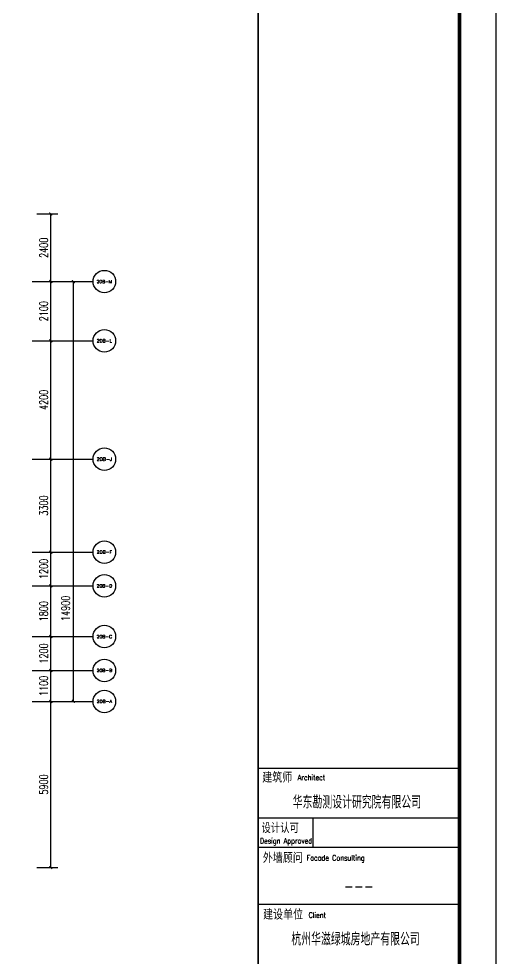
# Model space of a CAD drawing. Extents: x 296441 to 853063, y 459050 to 1117990.
# Drawn here: x 674898 to 691829, y 638154 to 671498 of the extents above; entities that cross this region are included whole.
import ezdxf
from ezdxf.enums import TextEntityAlignment as Align

# ---------------------------------------------------------------- set-up
doc = ezdxf.new("R2010")
doc.units = 0
doc.header["$LTSCALE"] = 1000
for name, color, linetype in [('AXIS', 3, 'Continuous'), ('AXIS_TEXT', 7, 'Continuous'), ('G-GRID-IDEN', 4, 'Continuous'), ('G-GRID-TEXT', 33, 'Continuous'), ('PUB_DIM', 3, 'Continuous'), ('ZT1_通用--图框---PM、LM、DY、JD', 150, 'Continuous')]:
    doc.layers.add(name, color=color, linetype=linetype)
doc.styles.add('_TCH_AXIS', font='COMPLEX', dxfattribs={"bigfont": 'GBCBIG'})
doc.styles.add('_TCH_DIM_T3', font='SIMPLEX', dxfattribs={"width": 0.705882, "bigfont": 'GBCBIG'})
doc.styles.add('GOA_04_COMPLEX_1.00', font='complex.shx')
doc.styles.add('ZT_图框1', font='ROMANS', dxfattribs={"width": 0.8, "bigfont": 'CHINESE'})
doc.styles.add('ZT_图框2', font='', dxfattribs={"width": 0.8})
doc.styles.get('ZT_图框2').set_extended_font_data('NSimSun')
doc.dimstyles.new('_TCH_ARCH&&100', dxfattribs={"dimtxt": 297.5, "dimasz": 100, "dimexe": 250, "dimexo": 300, "dimgap": 100, "dimtad": 1, "dimdec": 0, "dimzin": 0, "dimdsep": 46, "dimtxsty": '_TCH_DIM_T3', "dimblk": 'ARCHTICK', "dimcen": 0.09, "dimclrt": 7, "dimazin": 2, "dimtfac": 1, "dimtdec": 0, "dimtix": 1, "dimtmove": 2, "dimatfit": 3, "dimfxl": 0, "dimtolj": 1, "dimtzin": 0, "dimarcsym": 0})

# ---------------------------------------------------------------- blocks, each defined once
blk = doc.blocks.new('_AXISO')
at = {"layer": 'G-GRID-IDEN'}
blk.add_circle((0, 0), 0.5, dxfattribs=at)
at = {"layer": 'G-GRID-TEXT', "style": 'GOA_04_COMPLEX_1.00', "width": 1.041667}
blk.add_attdef('A', text='', height=0.56, dxfattribs=at).set_placement((-0.25, -0.28), (0.25, -0.28), align=Align.FIT)
blk = doc.blocks.new('_ArchTick')
at = {"color": 0, "linetype": 'ByBlock', "const_width": 0.4}
blk.add_lwpolyline([(-0.5, -0.5), (0.5, 0.5)], dxfattribs=at)
blk = doc.blocks.new('*D348')
at = {"layer": 'Defpoints', "color": 0, "transparency": 16777216}
for p in [(675233, 647270), (676033, 647270), (675233, 641370)]:
    blk.add_point(p, dxfattribs=at)
at = {"layer": 'PUB_DIM', "color": 0, "lineweight": -2, "transparency": 16777216}
for p, q in [((675533, 647270), (676283, 647270)), ((676033, 641370), (676033, 647270)), ((675533, 641370), (676283, 641370))]:
    blk.add_line(p, q, dxfattribs=at)
at = {"layer": 'PUB_DIM', "color": 0, "lineweight": -2, "transparency": 16777216, "xscale": 100, "yscale": 100, "zscale": 100}
for p, rotation in [((676033, 647270), 90), ((676033, 641370), 270)]:
    blk.add_blockref('_ArchTick', p, dxfattribs=dict(at, rotation=rotation))
at = {"layer": 'PUB_DIM', "color": 7, "transparency": 16777216, "insert": (675784, 644320), "char_height": 297.5, "attachment_point": 5, "rotation": 90, "style": '_TCH_DIM_T3'}
blk.add_mtext('\\A1;5900', dxfattribs=at)
blk = doc.blocks.new('*D349')
at = {"layer": 'Defpoints', "color": 0, "transparency": 16777216}
for p in [(675233, 648370), (676033, 648370), (675233, 647270)]:
    blk.add_point(p, dxfattribs=at)
at = {"layer": 'PUB_DIM', "color": 0, "lineweight": -2, "transparency": 16777216}
for p, q in [((675533, 648370), (676283, 648370)), ((676033, 647270), (676033, 648370)), ((675533, 647270), (676283, 647270))]:
    blk.add_line(p, q, dxfattribs=at)
at = {"layer": 'PUB_DIM', "color": 0, "lineweight": -2, "transparency": 16777216, "xscale": 100, "yscale": 100, "zscale": 100}
for p, rotation in [((676033, 648370), 90), ((676033, 647270), 270)]:
    blk.add_blockref('_ArchTick', p, dxfattribs=dict(at, rotation=rotation))
at = {"layer": 'PUB_DIM', "color": 7, "transparency": 16777216, "insert": (675784, 647820), "char_height": 297.5, "attachment_point": 5, "rotation": 90, "style": '_TCH_DIM_T3'}
blk.add_mtext('\\A1;1100', dxfattribs=at)
blk = doc.blocks.new('*D350')
at = {"layer": 'Defpoints', "color": 0, "transparency": 16777216}
for p in [(675233, 649570), (676033, 649570), (675233, 648370)]:
    blk.add_point(p, dxfattribs=at)
at = {"layer": 'PUB_DIM', "color": 0, "lineweight": -2, "transparency": 16777216}
for p, q in [((675533, 649570), (676283, 649570)), ((676033, 648370), (676033, 649570)), ((675533, 648370), (676283, 648370))]:
    blk.add_line(p, q, dxfattribs=at)
at = {"layer": 'PUB_DIM', "color": 0, "lineweight": -2, "transparency": 16777216, "xscale": 100, "yscale": 100, "zscale": 100}
for p, rotation in [((676033, 649570), 90), ((676033, 648370), 270)]:
    blk.add_blockref('_ArchTick', p, dxfattribs=dict(at, rotation=rotation))
at = {"layer": 'PUB_DIM', "color": 7, "transparency": 16777216, "insert": (675784, 648970), "char_height": 297.5, "attachment_point": 5, "rotation": 90, "style": '_TCH_DIM_T3'}
blk.add_mtext('\\A1;1200', dxfattribs=at)
blk = doc.blocks.new('*D351')
at = {"layer": 'Defpoints', "color": 0, "transparency": 16777216}
for p in [(675233, 651370), (676033, 651370), (675233, 649570)]:
    blk.add_point(p, dxfattribs=at)
at = {"layer": 'PUB_DIM', "color": 0, "lineweight": -2, "transparency": 16777216}
for p, q in [((675533, 651370), (676283, 651370)), ((676033, 649570), (676033, 651370)), ((675533, 649570), (676283, 649570))]:
    blk.add_line(p, q, dxfattribs=at)
at = {"layer": 'PUB_DIM', "color": 0, "lineweight": -2, "transparency": 16777216, "xscale": 100, "yscale": 100, "zscale": 100}
for p, rotation in [((676033, 651370), 90), ((676033, 649570), 270)]:
    blk.add_blockref('_ArchTick', p, dxfattribs=dict(at, rotation=rotation))
at = {"layer": 'PUB_DIM', "color": 7, "transparency": 16777216, "insert": (675784, 650470), "char_height": 297.5, "attachment_point": 5, "rotation": 90, "style": '_TCH_DIM_T3'}
blk.add_mtext('\\A1;1800', dxfattribs=at)
blk = doc.blocks.new('*D352')
at = {"layer": 'Defpoints', "color": 0, "transparency": 16777216}
for p in [(675233, 652570), (676033, 652570), (675233, 651370)]:
    blk.add_point(p, dxfattribs=at)
at = {"layer": 'PUB_DIM', "color": 0, "lineweight": -2, "transparency": 16777216}
for p, q in [((675533, 652570), (676283, 652570)), ((676033, 651370), (676033, 652570)), ((675533, 651370), (676283, 651370))]:
    blk.add_line(p, q, dxfattribs=at)
at = {"layer": 'PUB_DIM', "color": 0, "lineweight": -2, "transparency": 16777216, "xscale": 100, "yscale": 100, "zscale": 100}
for p, rotation in [((676033, 652570), 90), ((676033, 651370), 270)]:
    blk.add_blockref('_ArchTick', p, dxfattribs=dict(at, rotation=rotation))
at = {"layer": 'PUB_DIM', "color": 7, "transparency": 16777216, "insert": (675784, 651970), "char_height": 297.5, "attachment_point": 5, "rotation": 90, "style": '_TCH_DIM_T3'}
blk.add_mtext('\\A1;1200', dxfattribs=at)
blk = doc.blocks.new('*D353')
at = {"layer": 'Defpoints', "color": 0, "transparency": 16777216}
for p in [(675233, 655870), (676033, 655870), (675233, 652570)]:
    blk.add_point(p, dxfattribs=at)
at = {"layer": 'PUB_DIM', "color": 0, "lineweight": -2, "transparency": 16777216}
for p, q in [((675533, 655870), (676283, 655870)), ((676033, 652570), (676033, 655870)), ((675533, 652570), (676283, 652570))]:
    blk.add_line(p, q, dxfattribs=at)
at = {"layer": 'PUB_DIM', "color": 0, "lineweight": -2, "transparency": 16777216, "xscale": 100, "yscale": 100, "zscale": 100}
for p, rotation in [((676033, 655870), 90), ((676033, 652570), 270)]:
    blk.add_blockref('_ArchTick', p, dxfattribs=dict(at, rotation=rotation))
at = {"layer": 'PUB_DIM', "color": 7, "transparency": 16777216, "insert": (675784, 654220), "char_height": 297.5, "attachment_point": 5, "rotation": 90, "style": '_TCH_DIM_T3'}
blk.add_mtext('\\A1;3300', dxfattribs=at)
blk = doc.blocks.new('*D354')
at = {"layer": 'Defpoints', "color": 0, "transparency": 16777216}
for p in [(675233, 660070), (676033, 660070), (675233, 655870)]:
    blk.add_point(p, dxfattribs=at)
at = {"layer": 'PUB_DIM', "color": 0, "lineweight": -2, "transparency": 16777216}
for p, q in [((675533, 660070), (676283, 660070)), ((676033, 655870), (676033, 660070)), ((675533, 655870), (676283, 655870))]:
    blk.add_line(p, q, dxfattribs=at)
at = {"layer": 'PUB_DIM', "color": 0, "lineweight": -2, "transparency": 16777216, "xscale": 100, "yscale": 100, "zscale": 100}
for p, rotation in [((676033, 660070), 90), ((676033, 655870), 270)]:
    blk.add_blockref('_ArchTick', p, dxfattribs=dict(at, rotation=rotation))
at = {"layer": 'PUB_DIM', "color": 7, "transparency": 16777216, "insert": (675784, 657970), "char_height": 297.5, "attachment_point": 5, "rotation": 90, "style": '_TCH_DIM_T3'}
blk.add_mtext('\\A1;4200', dxfattribs=at)
blk = doc.blocks.new('*D355')
at = {"layer": 'Defpoints', "color": 0, "transparency": 16777216}
for p in [(675233, 662170), (676033, 662170), (675233, 660070)]:
    blk.add_point(p, dxfattribs=at)
at = {"layer": 'PUB_DIM', "color": 0, "lineweight": -2, "transparency": 16777216}
for p, q in [((675533, 662170), (676283, 662170)), ((676033, 660070), (676033, 662170)), ((675533, 660070), (676283, 660070))]:
    blk.add_line(p, q, dxfattribs=at)
at = {"layer": 'PUB_DIM', "color": 0, "lineweight": -2, "transparency": 16777216, "xscale": 100, "yscale": 100, "zscale": 100}
for p, rotation in [((676033, 662170), 90), ((676033, 660070), 270)]:
    blk.add_blockref('_ArchTick', p, dxfattribs=dict(at, rotation=rotation))
at = {"layer": 'PUB_DIM', "color": 7, "transparency": 16777216, "insert": (675784, 661120), "char_height": 297.5, "attachment_point": 5, "rotation": 90, "style": '_TCH_DIM_T3'}
blk.add_mtext('\\A1;2100', dxfattribs=at)
blk = doc.blocks.new('*D356')
at = {"layer": 'Defpoints', "color": 0, "transparency": 16777216}
for p in [(675233, 664570), (676033, 664570), (675233, 662170)]:
    blk.add_point(p, dxfattribs=at)
at = {"layer": 'PUB_DIM', "color": 0, "lineweight": -2, "transparency": 16777216}
for p, q in [((675533, 664570), (676283, 664570)), ((676033, 662170), (676033, 664570)), ((675533, 662170), (676283, 662170))]:
    blk.add_line(p, q, dxfattribs=at)
at = {"layer": 'PUB_DIM', "color": 0, "lineweight": -2, "transparency": 16777216, "xscale": 100, "yscale": 100, "zscale": 100}
for p, rotation in [((676033, 664570), 90), ((676033, 662170), 270)]:
    blk.add_blockref('_ArchTick', p, dxfattribs=dict(at, rotation=rotation))
at = {"layer": 'PUB_DIM', "color": 7, "transparency": 16777216, "insert": (675784, 663370), "char_height": 297.5, "attachment_point": 5, "rotation": 90, "style": '_TCH_DIM_T3'}
blk.add_mtext('\\A1;2400', dxfattribs=at)
blk = doc.blocks.new('*D357')
at = {"layer": 'Defpoints', "color": 0, "transparency": 16777216}
for p in [(676033, 662170), (676833, 662170), (676033, 647270)]:
    blk.add_point(p, dxfattribs=at)
at = {"layer": 'PUB_DIM', "color": 0, "lineweight": -2, "transparency": 16777216}
for p, q in [((676333, 662170), (677083, 662170)), ((676833, 647270), (676833, 662170)), ((676333, 647270), (677083, 647270))]:
    blk.add_line(p, q, dxfattribs=at)
at = {"layer": 'PUB_DIM', "color": 0, "lineweight": -2, "transparency": 16777216, "xscale": 100, "yscale": 100, "zscale": 100}
for p, rotation in [((676833, 662170), 90), ((676833, 647270), 270)]:
    blk.add_blockref('_ArchTick', p, dxfattribs=dict(at, rotation=rotation))
at = {"layer": 'PUB_DIM', "color": 7, "transparency": 16777216, "insert": (676558, 650572), "char_height": 297.5, "attachment_point": 5, "rotation": 90, "style": '_TCH_DIM_T3'}
blk.add_mtext('\\A1;14900', dxfattribs=at)
blk = doc.blocks.new('ZT_A1标准图框')
for p, q in [((776.24, -365.96), (831.18, -365.96)), ((790.94, -365.96), (790.94, -374))]:
    blk.add_line(p, q)
blk.add_lwpolyline([(0, -594), (841, -594), (841, 0), (0, 0)], close=True)
at = {"const_width": 1}
blk.add_lwpolyline([(25, -584), (831, -584), (831, -10), (25, -10)], close=True, dxfattribs=at)
for points, const_width in [([(776.05, -10), (776.05, -584)], 0.5), ([(776.05, -352.41), (831, -352.41)], 0.35), ([(776.24, -374), (831.18, -374)], 0.35), ([(776.05, -389.53), (831, -389.53)], 0.35)]:
    blk.add_lwpolyline(points, dxfattribs=dict(const_width=const_width))
for s, height, style, width, p in [('建筑师', 2.5, 'ZT_图框2', 0.8, (781.26, -356.06)), ('Architect', 1.5, 'ZT_图框1', 0.7, (790.6, -355.68)), ('设计认可', 2.8, 'ZT_图框1', 0.7, (782.07, -370.12)), ('Design Approved', 1.5, 'ZT_图框1', 0.7, (783.65, -372.97)), ('外墙顾问', 2.5, 'ZT_图框2', 0.8, (782.8, -378.02)), ('Facade Consulting', 1.5, 'ZT_图框1', 0.7, (797.19, -377.64)), ('建设单位', 2.5, 'ZT_图框2', 0.8, (782.85, -393.47)), ('Client', 1.5, 'ZT_图框1', 0.7, (792.19, -393.25))]:
    blk.add_text(s, height=height, dxfattribs=dict(style=style, width=width)).set_placement(p, align=Align.CENTER)
at = {"color": 190, "style": 'ZT_图框1', "width": 0.7}
for s, p in [('华东勘测设计研究院有限公司', (802.99, -361.48)), ('杭州华滋绿城房地产有限公司 ', (803.47, -398.88))]:
    blk.add_text(s, height=3.5, dxfattribs=at).set_placement(p, align=Align.MIDDLE)
at = {"style": 'ZT_图框1', "width": 0.7}
blk.add_text('---', height=3.5, dxfattribs=at).set_placement((803.53, -384.51), align=Align.MIDDLE)
at = {"color": 70, "ltscale": 0.3, "style": 'ZT_图框1', "flags": 8}
for tag, width, p in [('子项名称', 0.65, (803.53, -431.64)), ('图名', 0.8, (803.53, -450.79))]:
    blk.add_attdef(tag, text='', height=3.5, dxfattribs=dict(at, width=width)).set_placement(p, align=Align.MIDDLE)
at = {"color": 70, "style": 'ZT_图框1', "width": 0.7, "flags": 8}
for tag, p in [('比例', (823.26, -510.32)), ('版本', (823.22, -517.8)), ('图号', (809.52, -525.31))]:
    blk.add_attdef(tag, text='', height=2.8, dxfattribs=at).set_placement(p, align=Align.MIDDLE)

msp = doc.modelspace()

# ---------------------------------------------------------------- linework, layer by layer
at = {"layer": 'AXIS'}
for p, q in [((675371.6, 662169.5), (677532.5, 662169.5)), ((675371.6, 660069.5), (677532.5, 660069.5)), ((675371.6, 655869.5), (677532.5, 655869.5)), ((675371.6, 652569.5), (677532.5, 652569.5)), ((675371.6, 651369.5), (677532.5, 651369.5)), ((675371.6, 649569.5), (677532.5, 649569.5)), ((675371.6, 648369.5), (677532.5, 648369.5)), ((675371.6, 647269.5), (677532.5, 647269.5))]:
    msp.add_line(p, q, dxfattribs=at)

# ---------------------------------------------------------------- block references
ref = msp.add_blockref('_AXISO', (677932.5, 662169.5), dxfattribs=dict(at, xscale=800, yscale=800, zscale=800))
ref.add_attrib('A', '20B-M', dxfattribs={"layer": 'AXIS_TEXT', "height": 105.94, "style": '_TCH_AXIS'}).set_placement((677657.6, 662116.5), (678207.5, 662116.5), align=Align.FIT)
ref = msp.add_blockref('_AXISO', (677932.5, 660069.5), dxfattribs=dict(at, xscale=800, yscale=800, zscale=800))
ref.add_attrib('A', '20B-L', dxfattribs={"layer": 'AXIS_TEXT', "height": 111.87, "style": '_TCH_AXIS'}).set_placement((677658.2, 660013.6), (678206.9, 660013.6), align=Align.FIT)
ref = msp.add_blockref('_AXISO', (677932.5, 655869.5), dxfattribs=dict(at, xscale=800, yscale=800, zscale=800))
ref.add_attrib('A', '20B-J', dxfattribs={"layer": 'AXIS_TEXT', "height": 116.2, "style": '_TCH_AXIS'}).set_placement((677658.6, 655811.4), (678206.4, 655811.4), align=Align.FIT)
ref = msp.add_blockref('_AXISO', (677932.5, 652569.5), dxfattribs=dict(at, xscale=800, yscale=800, zscale=800))
ref.add_attrib('A', '20B-F', dxfattribs={"layer": 'AXIS_TEXT', "height": 110.84, "style": '_TCH_AXIS'}).set_placement((677658.1, 652514.1), (678207, 652514.1), align=Align.FIT)
ref = msp.add_blockref('_AXISO', (677932.5, 651369.5), dxfattribs=dict(at, xscale=800, yscale=800, zscale=800))
ref.add_attrib('A', '20B-D', dxfattribs={"layer": 'AXIS_TEXT', "height": 109.83, "style": '_TCH_AXIS'}).set_placement((677658, 651314.6), (678207.1, 651314.6), align=Align.FIT)
ref = msp.add_blockref('_AXISO', (677932.5, 649569.5), dxfattribs=dict(at, xscale=800, yscale=800, zscale=800))
ref.add_attrib('A', '20B-C', dxfattribs={"layer": 'AXIS_TEXT', "height": 111.87, "style": '_TCH_AXIS'}).set_placement((677658.2, 649513.6), (678206.9, 649513.6), align=Align.FIT)
ref = msp.add_blockref('_AXISO', (677932.5, 648369.5), dxfattribs=dict(at, xscale=800, yscale=800, zscale=800))
ref.add_attrib('A', '20B-B', dxfattribs={"layer": 'AXIS_TEXT', "height": 109.83, "style": '_TCH_AXIS'}).set_placement((677658, 648314.6), (678207.1, 648314.6), align=Align.FIT)
ref = msp.add_blockref('_AXISO', (677932.5, 647269.5), dxfattribs=dict(at, xscale=800, yscale=800, zscale=800))
ref.add_attrib('A', '20B-A', dxfattribs={"layer": 'AXIS_TEXT', "height": 108.83, "style": '_TCH_AXIS'}).set_placement((677657.9, 647215.1), (678207.2, 647215.1), align=Align.FIT)
at = {"layer": 'ZT1_通用--图框---PM、LM、DY、JD', "ltscale": 10, "xscale": 130, "yscale": 130, "zscale": 130}
msp.add_blockref('ZT_A1标准图框', (582499.1, 690710), dxfattribs=at)

# ---------------------------------------------------------------- dimensions: what is measured, and where the dimension line sits
at = {"layer": 'PUB_DIM'}
for p1, p2, picture, middle in [((675232.5, 662169.5), (675232.5, 664569.5), '*D356', (675783.8, 663369.5)), ((675232.5, 660069.5), (675232.5, 662169.5), '*D355', (675783.8, 661119.5)), ((675232.5, 655869.5), (675232.5, 660069.5), '*D354', (675783.8, 657969.5)), ((675232.5, 652569.5), (675232.5, 655869.5), '*D353', (675783.8, 654219.5)), ((675232.5, 651369.5), (675232.5, 652569.5), '*D352', (675783.8, 651969.5)), ((675232.5, 649569.5), (675232.5, 651369.5), '*D351', (675783.8, 650469.5)), ((675232.5, 648369.5), (675232.5, 649569.5), '*D350', (675783.8, 648969.5)), ((675232.5, 647269.5), (675232.5, 648369.5), '*D349', (675783.8, 647819.5)), ((675232.5, 641369.5), (675232.5, 647269.5), '*D348', (675783.8, 644319.5))]:
    dim = msp.add_aligned_dim(p1=p1, p2=p2, distance=-800, dimstyle='_TCH_ARCH&&100', dxfattribs=at)
    dim.commit()
    dim.dimension.update_dxf_attribs({"geometry": picture, "text_midpoint": middle})
dim = msp.add_linear_dim(base=(676832.5, 662169.5), p1=(676032.5, 647269.5), p2=(676032.5, 662169.5), angle=90, dimstyle='_TCH_ARCH&&100', dxfattribs=at)
dim.commit()
dim.dimension.update_dxf_attribs({"geometry": '*D357', "text_midpoint": (676557.5, 650571.8), "dimtype": 161})

doc.saveas('drawing.dxf')
